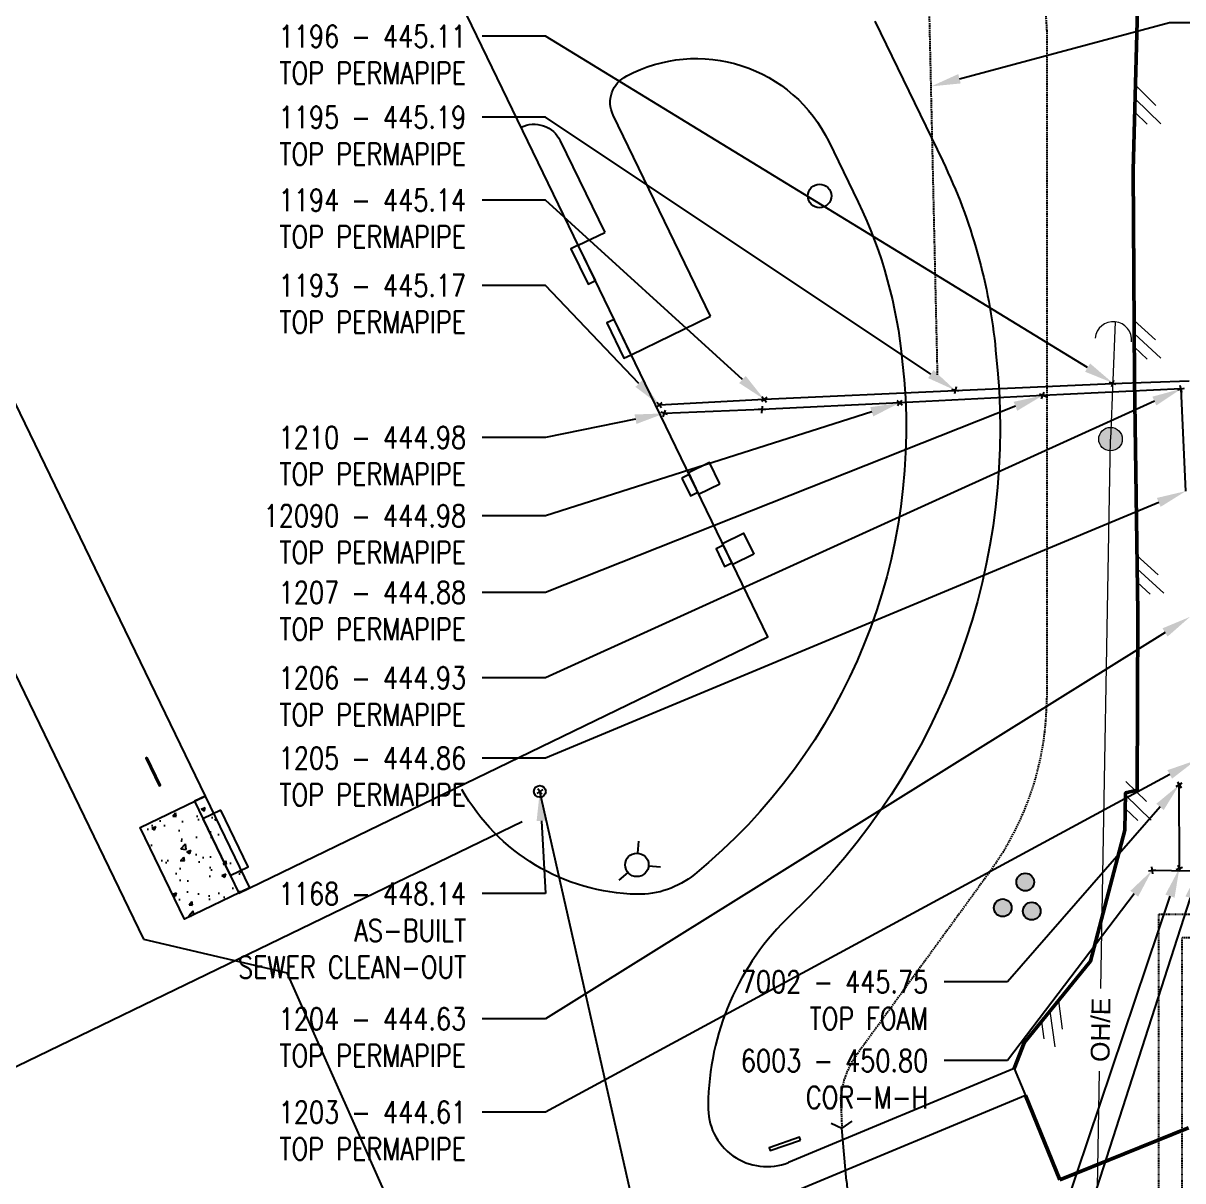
# Model space of a CAD drawing. Header units: feet. Extents: x 1391198 to 1391869, y 3961136 to 3961903.
# Drawn here: x 1391451.6 to 1391649, y 3961449.7 to 3961646.6 of the extents above; entities that cross this region are included whole.
import ezdxf
from ezdxf import colors
from ezdxf.entities.mleader import LeaderData, LeaderLine
from ezdxf.enums import TextEntityAlignment as Align
from ezdxf.math import Vec2, Vec3

# ---------------------------------------------------------------- set-up
doc = ezdxf.new("R2010")
doc.units = ezdxf.units.FT
doc.header["$MEASUREMENT"] = 0
doc.linetypes.add('HIDDEN', pattern=[0.375, 0.25, -0.125])
doc.linetypes.add('HIDDEN2', pattern=[0.1875, 0.125, -0.0625])
for name, color, linetype in [('BUILDING_ARCH', 7, 'Continuous'), ('C-FORCE PROTECTION', 31, 'Continuous'), ('C-UTIL_NIC', 5, 'Continuous'), ('FH-BLDG', 154, 'Continuous'), ('MU-NOTES', 11, 'Continuous'), ('P-SAN', 200, 'Continuous'), ('SHOTS100819', 3, 'Continuous'), ('SHOTS100916', 3, 'Continuous'), ('SHOTS100930', 3, 'Continuous'), ('SHOTS101004', 3, 'Continuous'), ('Utilidor-Below-E', 8, 'HIDDEN2'), ('V-SITE-OTLN', 8, 'Continuous')]:
    doc.layers.add(name, color=color, linetype=linetype)
for name, color, linetype, lineweight in [('V-POWR-POLE', 8, 'Continuous', 18), ('V-POWR-POLE-GUYS', 8, 'Continuous', 18), ('V-PVMT-ASPH', 8, 'Continuous', 18), ('V-ROAD-ASPH', 8, 'Continuous', 50), ('V-SECD-OVHD', 8, 'Continuous', 18)]:
    doc.layers.add(name, color=color, linetype=linetype, lineweight=lineweight)
doc.styles.add('AR80', font='arial.ttf', dxfattribs={"height": 3.2})
doc.styles.add('RomanS', font='romans.shx', dxfattribs={"width": 0.8})

# ---------------------------------------------------------------- blocks, each defined once
blk = doc.blocks.new('A$C459D505B')
for points in [[(1010.969769341512, 1015.629185604507), (1010.969769341512, -160.3708143954927), (3218.96976934151, -160.3708143954927), (3218.96976934151, -184.3708143954927), (3426.969769341511, -184.3708143954927), (3426.969769341511, 1015.629185604507), (1010.969769341512, 1015.629185604507)], [(2538.969769341506, 1015.629185604509), (2538.969769341511, 999.0041856045077), (2618.969769341511, 999.0041856045063), (2618.969769341511, 1015.629185604507), (2538.969769341506, 1015.629185604507)]]:
    blk.add_lwpolyline(points)
for points in [[(2706.969769341512, 1015.629185604505), (2706.96976934151, 999.0041856045073), (2786.96976934151, 999.0041856045075), (2786.969769341511, 1015.629185604507)], [(3058.969769341511, 999.0041856045073), (3098.969769341511, 999.0041856045073), (3098.96976934151, 1015.629185604507), (3058.96976934151, 1015.629185604507)], [(3218.969769341506, 1015.629185604509), (3218.969769341511, 999.0041856045073), (3258.969769341511, 999.0041856045073), (3258.969769341511, 1015.629185604507)], [(3258.969769341511, -143.7458143954927), (3258.969769341511, -184.3708143954927), (3386.969769341512, -184.3708143954927), (3386.969769341511, -143.7458143954927)]]:
    blk.add_lwpolyline(points, close=True)
blk = doc.blocks.new('COE-FH')
for points in [[(0, 0.05000000000291038), (0, 0.1009187257295707)], [(-0.03535533905960619, -0.03535533905960619), (-0.07136031529807951, -0.07136031531263143)], [(0.03535533905960619, -0.03535533905960619), (0.07136031531263143, -0.07136031531263143)]]:
    blk.add_lwpolyline(points)
blk.add_circle((0, 0), 0.05)
blk = doc.blocks.new('p2')
at = {"color": 0}
for p, q in [((0, 0), (-1.270308549632318, -1.362247183918953)), ((0.6962935054907575, 0.001923611620441079), (-0.3189808920724317, -1.086831312859431)), ((-0.6962935054907575, -0.001923611620441079), (-1.311787008948158, -0.6619634833186865))]:
    blk.add_line(p, q, dxfattribs=at)
blk = doc.blocks.new('coe-gp')
blk.add_hatch(color=256).paths.add_polyline_path([(-0.0375, 0, 1), (0.0375, 0, 1)])
blk.add_circle((0, 0), 0.0375)
blk = doc.blocks.new('coe-pp')
blk.add_hatch(color=256).paths.add_polyline_path([(-0.05, 0, 1), (0.05, 0, 1)])
blk.add_circle((0, 0), 0.05)
blk = doc.blocks.new('coe-anchor')
blk.add_arc((-0.07763266942490255, 0), 0.07763266942490255, 270, 90)

msp = doc.modelspace()

# ---------------------------------------------------------------- hatches: boundary and pattern name
at = {"layer": 'FH-BLDG'}
h = msp.add_hatch(dxfattribs=at)
h.set_pattern_fill('AR-CONC', color=256, style=0)
h.set_pattern_definition([(49.99999999999999, (1391478.458567213, 3961504.208338455), (7.172601826007535, -0.6275213498259511), [0.75, -8.25]), (355, (1391478.458567213, 3961504.208338455), (-1.38751333613, 7.521921337000118), [0.6, -6.6]), (100.4514, (1391479.056284013, 3961504.156045055), (5.785093817140216, 6.894395420609536), [0.6374019, -7.011421119999999]), (46.18420000000001, (1391478.458567213, 3961506.208338455), (10.67241048625644, -1.655190143290181), [1.125, -12.375]), (96.6356, (1391479.347934663, 3961506.070405385), (9.346627055487033, 9.741178709004418), [0.95610288, -10.51713]), (351.1842, (1391478.458567213, 3961506.208338455), (9.346619451336272, 9.741186009253246), [0.9, -9.9]), (21, (1391479.458567213, 3961505.708338455), (5.969070521184617, -4.026188906653388), [0.75, -8.25]), (326.0000000000001, (1391479.458567213, 3961505.708338455), (2.433153319215817, 7.25150045046853), [0.6, -6.6]), (71.4514, (1391479.955989543, 3961505.372822395), (8.4022262858149, 3.225304967099524), [0.6374019000000001, -7.01142112]), (37.50000000000001, (1391478.458567213, 3961504.208338455), (0.1215985531729067, 3.328938538313115), [0, -6.52, 0, -6.7, 0, -6.625]), (7.499999999999999, (1391478.458567213, 3961504.208338455), (2.630695374421486, 3.944117118823602), [0, -3.82, 0, -6.37, 0, -2.525]), (327.5, (1391476.228567213, 3961504.208338455), (5.338224361724091, -0.225548717343798), [0, -2.5, 0, -7.8, 0, -10.35]), (317.5, (1391475.228567213, 3961504.208338455), (5.831861693423862, 1.001049823323176), [0, -3.25, 0, -5.18, 0, -7.35])])
h.paths.add_polyline_path([(1391490.117049317, 3961499.552944735), (1391479.091083603, 3961494.215286681), (1391471.538479348, 3961509.816652436), (1391482.564445062, 3961515.15431049)])

# ---------------------------------------------------------------- linework, layer by layer
at = {"layer": 'C-FORCE PROTECTION'}
msp.add_line((1391536.519341468, 3961510.79281407), (1391399.501034903, 3961444.462400609), dxfattribs=at)
at = {"layer": 'C-UTIL_NIC'}
msp.add_circle((1391587.148799822, 3961617.260462984), 1.999999999995302, dxfattribs=at)
at = {"layer": 'FH-BLDG'}
msp.add_line((1391526.048847524, 3961516.880609648, 455.793806), (1391526.022638544, 3961516.93480157, 455.793806), dxfattribs=at)
at = {"layer": 'FH-BLDG', "linetype": 'HIDDEN'}
msp.add_lwpolyline([(1391515.834112265, 3961886.273737026), (1391623.463637451, 3961656.023686475, -0.1097543291902846), (1391625.815829614, 3961645.437053384), (1391625.815829614, 3961531.905284901, -0.1586365148409917), (1391616.237752935, 3961502.476249663), (1391593.543103916, 3961471.304267469, 0.1363838038628359), (1391590.726558767, 3961463.78051464), (1391590.942419644, 3961458.698831462)], format="xyb", dxfattribs=at)
at = {"layer": 'FH-BLDG', "flags": 128}
for points, elevation in [([(1391385.260524714, 3961670.254107128), (1391472.115473446, 3961490.838401364)], 455.793806), ([(1391546.080960333, 3961608.860037711), (1391550.5813543, 3961611.038673555)], 455.793806), ([(1391570.160452398, 3961568.299243154), (1391568.417543724, 3961571.899558328), (1391564.81722855, 3961570.156649653), (1391566.560137224, 3961566.556334479), (1391570.160452398, 3961568.299243154)], 455.793806), ([(1391575.97014797, 3961556.298192592), (1391572.369832796, 3961554.555283917), (1391570.626924122, 3961558.155599092), (1391574.227239296, 3961559.898507766), (1391575.97014797, 3961556.298192592)], 455.793806), ([(1391490.117049317, 3961499.552944735), (1391479.091083603, 3961494.215286681), (1391471.538479348, 3961509.816652436), (1391482.564445062, 3961515.15431049), (1391490.117049317, 3961499.552944735)], 455.793806), ([(1391472.115473446, 3961490.838401364), (1391496.540659708, 3961485.113224436)], 454)]:
    msp.add_lwpolyline(points, dxfattribs=dict(at, elevation=elevation))
at = {"layer": 'FH-BLDG'}
for points in [[(1391596.562711892, 3961647.00079329), (1391608.103082117, 3961623.161932921, -0.08892268944678922), (1391617.110493609, 3961590.969887274), (1391617.110493609, 3961590.969887274, -0.2364257084612186), (1391582.273469889, 3961494.993966934, 0.2037831591503515), (1391568.189934397, 3961462.562764725, 0.543586643062742), (1391581.883599862, 3961452.857779663)], [(1391568.587170372, 3961596.794316869), (1391552.029538184, 3961630.997310649, -0.4142135623442686), (1391554.351296321, 3961637.676340455), (1391554.351296321, 3961637.676340455, -0.4260386732231245), (1391588.697394644, 3961626.527906884), (1391593.70182231, 3961616.190296387, -0.08979017992558808), (1391601.218274776, 3961589.115869861), (1391601.218274776, 3961589.115869861, -0.2559436565463963), (1391565.855646777, 3961501.846739335, -0.17819506311774), (1391556.058825426, 3961498.469332283, -0.2654210718885593), (1391526.277320019, 3961516.304276045, 0.2654210718885593)], [(1391536.349720434, 3961628.961797115), (1391536.349720398, 3961628.961797098, -0.4142135623680401), (1391543.028750241, 3961626.640038979), (1391550.5813543, 3961611.038673555)]]:
    msp.add_lwpolyline(points, format="xyb", dxfattribs=at)
at = {"layer": 'FH-BLDG', "flags": 128}
for points in [[(1391555.085988469, 3961590.258409341), (1391568.587170372, 3961596.794316869)], [(1391472.720281151, 3961521.719250923), (1391472.495261449, 3961521.610319129), (1391474.760316513, 3961516.931409535), (1391474.985336212, 3961517.040341327), (1391472.720281147, 3961521.719250921)], [(1391522.388400015, 3961427.009740933), (1391496.540659708, 3961485.113224436)], [(1391620.275068091, 3961468.832402626), (1391581.883599862, 3961452.857779663)], [(1391620.275068091, 3961468.832402626), (1391622.195908985, 3961464.216086967)]]:
    msp.add_lwpolyline(points, dxfattribs=at)
msp.add_lwpolyline([(1391622.195908985, 3961464.216086967), (1391583.809687186, 3961448.243647035, 0.4323930024931864), (1391570.968076504, 3961414.153645498), (1391639.766744931, 3961273.875409459)], format="xyb", dxfattribs=at)
at = {"layer": 'FH-BLDG'}
for points in [[(1391589.096678561, 3961459.559861638), (1391590.942419644, 3961458.698831462)], [(1391592.610964192, 3961459.86677504), (1391590.942419644, 3961458.698831461)], [(1391591.725640778, 3961449.730624911), (1391590.942419644, 3961458.698831461)]]:
    msp.add_lwpolyline(points, dxfattribs=at)
at = {"layer": 'FH-BLDG', "elevation": 453.5}
msp.add_lwpolyline([(1391583.909824034, 3961456.663586621), (1391583.746114932, 3961457.136026384), (1391578.549277535, 3961455.335226264), (1391578.712986636, 3961454.862786501)], close=True, dxfattribs=at)
at = {"layer": 'FH-BLDG', "ltscale": 0.025}
msp.add_lwpolyline([(1391591.725640778, 3961449.730624911), (1391594.153098471, 3961421.935228396)], dxfattribs=at)
at = {"layer": 'P-SAN', "linetype": 'HIDDEN'}
msp.add_line((1391607.228672583, 3961586.806168162), (1391605.77943, 3961651.407374), dxfattribs=at)
at = {"layer": 'P-SAN'}
for p, q in [((1391610.238601, 3961584.188174), (1391637.002689, 3961585.355099)), ((1391637.002689, 3961585.355099), (1391650.050406, 3961585.783774)), ((1391577.722599, 3961582.662228), (1391610.238601, 3961584.188174)), ((1391625.123123, 3961583.318176), (1391600.791027, 3961582.06045)), ((1391648.670958, 3961584.435934), (1391625.123123, 3961583.318176)), ((1391649.476261, 3961567.053752), (1391648.670958, 3961584.435934)), ((1391559.850923, 3961581.725885), (1391577.722599, 3961582.662228)), ((1391577.371097, 3961580.923378), (1391560.716825, 3961580.266173)), ((1391600.791027, 3961582.06045), (1391577.371097, 3961580.923378)), ((1391584.25376964, 3961318.934903524), (1391539.534901, 3961515.962189)), ((1391648.371918, 3961502.886186), (1391648.363147, 3961517.095612)), ((1391654.982033, 3961502.339844), (1391643.725585, 3961502.541678))]:
    msp.add_line(p, q, dxfattribs=at)
msp.add_circle((1391539.534901, 3961515.962189), 1, dxfattribs=at)
at = {"layer": 'SHOTS100819', "linetype": 'Continuous'}
msp.add_lwpolyline([(1391540.02565078, 3961516.307233829), (1391539.04415122, 3961515.617144172)], dxfattribs=at)
at = {"layer": 'SHOTS100819', "linetype": 'Continuous', "extrusion": (0.8180398328675949, 0.5751615702061095, 0), "elevation": 3416846.509768256}
msp.add_lwpolyline([(2440318.391623253, 0), (2440317.191804467, 0)], dxfattribs=at)
at = {"layer": 'SHOTS100916', "linetype": 'Continuous'}
for points in [[(1391643.131121081, 3961502.461031059), (1391644.320048918, 3961502.622324941)], [(1391643.644938059, 3961503.136141919), (1391643.806231941, 3961501.947214081)]]:
    msp.add_lwpolyline(points, dxfattribs=at)
at = {"layer": 'SHOTS100930', "linetype": 'Continuous'}
for points in [[(1391610.393868976, 3961584.767641976), (1391610.083333024, 3961583.608706024)], [(1391637.157956976, 3961585.934566977), (1391636.847421024, 3961584.775631024)], [(1391578.183942254, 3961583.04570379), (1391577.261255745, 3961582.27875221)], [(1391577.967978048, 3961580.863175884), (1391576.774215952, 3961580.983580116)], [(1391577.310894885, 3961580.326496952), (1391577.431299116, 3961581.520259048)], [(1391561.285988914, 3961580.076584713), (1391560.147661086, 3961580.455761288)]]:
    msp.add_lwpolyline(points, dxfattribs=at)
at = {"layer": 'SHOTS100930', "linetype": 'Continuous', "extrusion": (-0.2588190450295724, -0.9659258263086148, 0)}
for points, elevation in [([(318884.9832435467, 0), (318883.7834247604, 0)], -4186779.767679892), ([(318859.4331421439, 0), (318858.2333233578, 0)], -4186771.7134612)]:
    msp.add_lwpolyline(points, dxfattribs=dict(at, elevation=elevation))
at = {"layer": 'SHOTS100930', "linetype": 'Continuous', "extrusion": (0.9743279655743692, 0.2251333282739602, 0), "elevation": 2247806.907668924}
msp.add_lwpolyline([(3546575.406924458, 0), (3546576.606743244, 0)], dxfattribs=at)
at = {"layer": 'SHOTS100930', "linetype": 'Continuous', "extrusion": (0.7690215553168985, 0.6392228464768592, 0), "elevation": 3602487.410480186}
msp.add_lwpolyline([(2157014.787398911, 0), (2157013.587580125, 0)], dxfattribs=at)
at = {"layer": 'SHOTS100930', "linetype": 'Continuous', "extrusion": (-0.3560321107163979, -0.9344737214811483, 0), "elevation": -4197458.736205011}
msp.add_lwpolyline([(-110013.1629282684, 0), (-110014.3627470547, 0)], dxfattribs=at)
at = {"layer": 'SHOTS100930', "linetype": 'Continuous', "extrusion": (0.9344737214811483, -0.3560321107163979, 0), "elevation": -110013.7628376617}
msp.add_lwpolyline([(4197458.136295618, 0), (4197459.336114404, 0)], dxfattribs=at)
at = {"layer": 'SHOTS100930', "linetype": 'Continuous', "extrusion": (0.2251333283590935, -0.9743279655546979, 0), "elevation": -3546576.006637447}
msp.add_lwpolyline([(2247806.308069418, 0), (2247807.507888204, 0)], dxfattribs=at)
at = {"layer": 'SHOTS100930', "linetype": 'Continuous', "extrusion": (0.6805718397385833, -0.7326813570405899, 0), "elevation": -1955520.627099609}
msp.add_lwpolyline([(3715711.523347164, 0), (3715710.323528377, 0)], dxfattribs=at)
at = {"layer": 'SHOTS100930', "linetype": 'Continuous', "extrusion": (0.7326813568608261, 0.680571839932111, 0), "elevation": 3715710.923954295}
msp.add_lwpolyline([(1955521.226027548, 0), (1955520.026208761, 0)], dxfattribs=at)
at = {"layer": 'SHOTS100930', "linetype": 'Continuous', "extrusion": (0.948749795917808, -0.316028202453385, 0), "elevation": 68271.85570150125}
msp.add_lwpolyline([(4198320.301077205, 0), (4198321.500895991, 0)], dxfattribs=at)
at = {"layer": 'SHOTS100930', "linetype": 'Continuous', "extrusion": (0.6248088081780111, 0.7807777873525691, 0), "elevation": 3962599.70727494}
msp.add_lwpolyline([(1388699.779283615, 0), (1388700.979102401, 0)], dxfattribs=at)
at = {"layer": 'SHOTS100930', "linetype": 'Continuous', "extrusion": (0.7807777872010563, -0.6248088083673453, 0), "elevation": -1388700.380153916}
msp.add_lwpolyline([(3962599.107028794, 0), (3962600.30684758, 0)], dxfattribs=at)
at = {"layer": 'SHOTS101004', "linetype": 'Continuous', "extrusion": (-0.5164623885426994, 0.8563098745318601, 0), "elevation": 2673552.169456894}
msp.add_lwpolyline([(-3237656.216781993, 0), (-3237657.41660078, 0)], dxfattribs=at)
at = {"layer": 'SHOTS101004', "linetype": 'Continuous', "extrusion": (0.8563098747035024, 0.5164623882581114, 0), "elevation": 3237656.815802853}
msp.add_lwpolyline([(2673552.770442296, 0), (2673551.570623511, 0)], dxfattribs=at)
at = {"layer": 'SHOTS101004', "linetype": 'Continuous'}
for points in [[(1391647.811471214, 3961502.672198428), (1391648.932364785, 3961503.100173572)], [(1391648.585905571, 3961502.325739215), (1391648.157930428, 3961503.446632785)]]:
    msp.add_lwpolyline(points, dxfattribs=at)
at = {"layer": 'Utilidor-Below-E', "ltscale": 0.04}
for p, q in [((1391772.963130087, 3961495.048299056), (1391644.797955235, 3961495.050158118)), ((1391644.797955235, 3961495.050158118), (1391644.797955235, 3961341.231377941)), ((1391648.800598318, 3961491.050188607), (1391648.800598318, 3961342.445943582)), ((1391772.963130087, 3961491.050188607), (1391648.800598318, 3961491.050188607))]:
    msp.add_line(p, q, dxfattribs=at)
at = {"layer": 'V-POWR-POLE-GUYS'}
msp.add_line((1391637.435675113, 3961595.866535122), (1391636.65430238, 3961575.895300983), dxfattribs=at)
at = {"layer": 'V-ROAD-ASPH'}
for points in [[(1391620.275068091, 3961468.832402626), (1391621.982280754, 3961473.198540978), (1391633.26977407, 3961487.068544303), (1391639.097002262, 3961509.384024355), (1391639.214121931, 3961515.718570183), (1391641.162588798, 3961516.178499717), (1391641.286153334, 3961546.341305261), (1391640.764269379, 3961586.145611527), (1391640.532938833, 3961621.660127254), (1391641.504220231, 3961659.61532015), (1391641.064611525, 3961680.06992927), (1391660.080115251, 3961681.646612115)], [(1391622.195908985, 3961464.216086967), (1391628.024104717, 3961449.869093462)], [(1391649.915136981, 3961458.761912768), (1391628.024104717, 3961449.869093462)]]:
    msp.add_lwpolyline(points, dxfattribs=at)
at = {"layer": 'V-SECD-OVHD'}
for p, q in [((1391635.02159713, 3961482.446399636), (1391636.65430238, 3961575.895300983)), ((1391634.301063925, 3961441.206233108), (1391634.775634024, 3961468.368548161))]:
    msp.add_line(p, q, dxfattribs=at)

# ---------------------------------------------------------------- block references
at = {"layer": 'BUILDING_ARCH', "xscale": 0.08333333320238219, "yscale": 0.08333333320238219, "zscale": 0.08333333320238219, "rotation": 295.8315737708084}
msp.add_blockref('A$C459D505B', (1391377.710594035, 3961762.421339006, 455.793806), dxfattribs=at)
at = {"layer": 'C-UTIL_NIC', "xscale": 39.99999999990603, "yscale": 39.99999999990603, "zscale": 39.99999999990603, "rotation": 130.3106793318803}
msp.add_blockref('COE-FH', (1391556.058825426, 3961503.470582626), dxfattribs=at)
at = {"layer": 'V-POWR-POLE', "xscale": 40, "yscale": 40}
msp.add_blockref('coe-pp', (1391636.65430238, 3961575.895300983), dxfattribs=at)
at = {"layer": 'V-POWR-POLE-GUYS', "xscale": 40.00000000001098, "yscale": 40.00000000001098, "rotation": 84.16447801039429}
msp.add_blockref('coe-anchor', (1391637.435675113, 3961595.866535122), dxfattribs=at)
at = {"layer": 'V-PVMT-ASPH'}
for p, xscale, yscale, zscale, rotation in [((1391640.843656254, 3961633.802169387), 3.280839895013123, 3.280839895013123, 3.280839895013123, 88.53410883520189), ((1391640.714367194, 3961593.806735276), 3.280839895013123, 3.280839895013123, 3.280839895013123, 90.37320166900228), ((1391641.188233692, 3961553.809677028), 3.280839895013124, 3.280839895013124, 3.280839895013124, 90.7511758787148), ((1391639.207357686, 3961515.352718576), 3.280839895013123, 3.280839895013123, 3.280839895013123, 88.94077674415054), ((1391626.34767708, 3961478.562713506), 3.280839895013123, 3.280839895013123, 3.280839895013123, 50.86109342026989)]:
    msp.add_blockref('p2', p, dxfattribs=dict(at, xscale=xscale, yscale=yscale, zscale=zscale, rotation=rotation))
at = {"layer": 'V-SITE-OTLN', "xscale": 40, "yscale": 40}
for p in [(1391622.148041334, 3961500.545503034), (1391618.308531492, 3961496.167862099), (1391623.250876653, 3961495.605661711)]:
    msp.add_blockref('coe-gp', p, dxfattribs=at)

# ---------------------------------------------------------------- texts
at = {"layer": 'V-SECD-OVHD', "style": 'AR80'}
msp.add_text('OH/E', height=3.2, rotation=88.99905079959382, dxfattribs=at).set_placement((1391634.898615577, 3961475.407473898), align=Align.MIDDLE)

# ---------------------------------------------------------------- leaders
at = {"layer": 'MU-NOTES'}
ml = msp.add_multileader_mtext('Standard', dxfattribs=at)
ml.set_content('7003 - 449.93\\PTOP VALVE STEM', color=256, style='RomanS')
ml.set_leader_properties()
ml.build(insert=Vec2(0, 0))
ml.multileader.update_dxf_attribs({"dogleg_length": 0.36, "arrow_head_size": 5, "scale": 40})
ctx = ml.context
ctx.base_point, ctx.scale, ctx.char_height, ctx.arrow_head_size, ctx.landing_gap_size, ctx.plane_origin = Vec3(1391526.884279974, 3961671.938481039), 40, 3.75, 5, 2.7, Vec3(1391605.77943, 3961651.407374)
ctx.text_align_type = 2
notes = []
notes.append((ctx, [(0, (1, 1, 0), (1391580.941422831, 3961671.938481039), (-1, 0), 10.8, [(0, [(1391605.77943, 3961651.407374)], 0, [])])]))
ctx.mtext.insert, ctx.mtext.alignment, ctx.mtext.flow_direction = Vec3(1391567.441422831, 3961673.813481039), 3, 5
ml = msp.add_multileader_mtext('Standard', dxfattribs=at)
ml.set_content('ASBUILT WATERLINE,\\PDASHED PORTION,\\PAPPROX. LOCATION', color=256, style='RomanS')
ml.set_leader_properties()
ml.build(insert=Vec2(0, 0))
ml.multileader.update_dxf_attribs({"dogleg_length": 0.36, "arrow_head_size": 5, "scale": 40})
ctx = ml.context
ctx.base_point, ctx.scale, ctx.char_height, ctx.arrow_head_size, ctx.landing_gap_size, ctx.plane_origin = Vec3(1391657.479063276, 3961646.790345656), 40, 3.75, 5, 2.7, Vec3(1391613.651569067, 3961626.259238617)
notes.append((ctx, [(0, (1, 1, 0), (1391646.679063275, 3961646.790345656), (1, 0), 10.8, [(0, [(1391606.127486331, 3961635.892470627)], 0, [])])]))
ctx.mtext.insert, ctx.mtext.flow_direction = Vec3(1391660.179063275, 3961648.665345656), 5
ml = msp.add_multileader_mtext('Standard', dxfattribs=at)
ml.set_content('1196 - 445.11\\PTOP PERMAPIPE', color=256, style='RomanS')
ml.set_leader_properties()
ml.build(insert=Vec2(0, 0))
ml.multileader.update_dxf_attribs({"dogleg_length": 0.36, "arrow_head_size": 5, "scale": 40})
ctx = ml.context
ctx.base_point, ctx.scale, ctx.char_height, ctx.arrow_head_size, ctx.landing_gap_size, ctx.plane_origin = Vec3(1391488.729358782, 3961644.409984632), 40, 3.75, 5, 2.7, Vec3(1391573.528281562, 3961623.878877594)
ctx.text_align_type = 2
notes.append((ctx, [(0, (1, 1, 0), (1391540.500787354, 3961644.409984632), (-1, 0), 10.8, [(0, [(1391637.028131078, 3961585.450050128)], 0, [])])]))
ctx.mtext.insert, ctx.mtext.alignment, ctx.mtext.flow_direction = Vec3(1391527.000787354, 3961646.284984632), 3, 5
ml = msp.add_multileader_mtext('Standard', dxfattribs=at)
ml.set_content('1195 - 445.19\\PTOP PERMAPIPE', color=256, style='RomanS')
ml.set_leader_properties()
ml.build(insert=Vec2(0, 0))
ml.multileader.update_dxf_attribs({"dogleg_length": 0.36, "arrow_head_size": 5, "scale": 40})
ctx = ml.context
ctx.base_point, ctx.scale, ctx.char_height, ctx.arrow_head_size, ctx.landing_gap_size, ctx.plane_origin = Vec3(1391488.729358782, 3961630.635189296), 40, 3.75, 5, 2.7, Vec3(1391573.528281562, 3961610.104082257)
ctx.text_align_type = 2
notes.append((ctx, [(0, (1, 1, 0), (1391540.500787354, 3961630.635189296), (-1, 0), 10.8, [(0, [(1391610.238601, 3961584.188174)], 0, [])])]))
ctx.mtext.insert, ctx.mtext.alignment, ctx.mtext.flow_direction = Vec3(1391527.000787354, 3961632.510189296), 3, 5
ml = msp.add_multileader_mtext('Standard', dxfattribs=at)
ml.set_content('1194 - 445.14\\PTOP PERMAPIPE', color=256, style='RomanS')
ml.set_leader_properties()
ml.build(insert=Vec2(0, 0))
ml.multileader.update_dxf_attribs({"dogleg_length": 0.36, "arrow_head_size": 5, "scale": 40})
ctx = ml.context
ctx.base_point, ctx.scale, ctx.char_height, ctx.arrow_head_size, ctx.landing_gap_size, ctx.plane_origin = Vec3(1391488.586501639, 3961616.559935845), 40, 3.75, 5, 2.7, Vec3(1391573.528281562, 3961596.028828805)
ctx.text_align_type = 2
notes.append((ctx, [(0, (1, 1, 0), (1391540.500787354, 3961616.559935845), (-1, 0), 10.8, [(0, [(1391577.722599, 3961582.662228)], 0, [])])]))
ctx.mtext.insert, ctx.mtext.alignment, ctx.mtext.flow_direction = Vec3(1391527.000787354, 3961618.434935845), 3, 5
ml = msp.add_multileader_mtext('Standard', dxfattribs=at)
ml.set_content('1193 - 445.17\\PTOP PERMAPIPE', color=256, style='RomanS')
ml.set_leader_properties()
ml.build(insert=Vec2(0, 0))
ml.multileader.update_dxf_attribs({"dogleg_length": 0.36, "arrow_head_size": 5, "scale": 40})
ctx = ml.context
ctx.base_point, ctx.scale, ctx.char_height, ctx.arrow_head_size, ctx.landing_gap_size, ctx.plane_origin = Vec3(1391488.729358782, 3961602.037184411), 40, 3.75, 5, 2.7, Vec3(1391573.528281562, 3961581.506077372)
ctx.text_align_type = 2
notes.append((ctx, [(0, (1, 1, 0), (1391540.500787354, 3961602.037184411), (-1, 0), 10.8, [(0, [(1391559.850922999, 3961581.725885)], 0, [])])]))
ctx.mtext.insert, ctx.mtext.alignment, ctx.mtext.flow_direction = Vec3(1391527.000787354, 3961603.912184411), 3, 5
ml = msp.add_multileader_mtext('Standard', dxfattribs=at)
ml.set_content('1206 - 444.93\\PTOP PERMAPIPE', color=256, style='RomanS')
ml.set_leader_properties()
ml.build(insert=Vec2(0, 0))
ml.multileader.update_dxf_attribs({"dogleg_length": 0.36, "arrow_head_size": 5, "scale": 40})
ctx = ml.context
ctx.base_point, ctx.scale, ctx.char_height, ctx.arrow_head_size, ctx.landing_gap_size, ctx.plane_origin = Vec3(1391488.729358782, 3961535.265030362), 40, 3.75, 5, 2.7, Vec3(1391573.528281562, 3961509.785063278)
ctx.text_align_type = 2
notes.append((ctx, [(0, (1, 1, 0), (1391540.500787354, 3961535.265030362), (-1, 0), 10.8, [(0, [(1391648.670957997, 3961584.435934)], 0, [])])]))
ctx.mtext.insert, ctx.mtext.alignment, ctx.mtext.flow_direction = Vec3(1391527.000787354, 3961537.140030362), 3, 5
ml = msp.add_multileader_mtext('Standard', dxfattribs=at)
ml.set_content('1207 - 444.88\\PTOP PERMAPIPE', color=256, style='RomanS')
ml.set_leader_properties()
ml.build(insert=Vec2(0, 0))
ml.multileader.update_dxf_attribs({"dogleg_length": 0.36, "arrow_head_size": 5, "scale": 40})
ctx = ml.context
ctx.base_point, ctx.scale, ctx.char_height, ctx.arrow_head_size, ctx.landing_gap_size, ctx.plane_origin = Vec3(1391488.729358782, 3961549.796160746), 40, 3.75, 5, 2.7, Vec3(1391573.528281562, 3961524.307814712)
ctx.text_align_type = 2
notes.append((ctx, [(0, (1, 1, 0), (1391540.500787354, 3961549.796160746), (-1, 0), 10.8, [(0, [(1391625.123123, 3961583.318175999)], 0, [])])]))
ctx.mtext.insert, ctx.mtext.alignment, ctx.mtext.flow_direction = Vec3(1391527.000787353, 3961551.671160746), 3, 5
ml = msp.add_multileader_mtext('Standard', dxfattribs=at)
ml.set_content('12090 - 444.98\\PTOP PERMAPIPE', color=256, style='RomanS')
ml.set_leader_properties()
ml.build(insert=Vec2(0, 0))
ml.multileader.update_dxf_attribs({"dogleg_length": 0.36, "arrow_head_size": 5, "scale": 40})
ctx = ml.context
ctx.base_point, ctx.scale, ctx.char_height, ctx.arrow_head_size, ctx.landing_gap_size, ctx.plane_origin = Vec3(1391485.872215925, 3961562.844523202), 40, 3.75, 5, 2.7, Vec3(1391573.528281562, 3961538.383068164)
ctx.text_align_type = 2
notes.append((ctx, [(0, (1, 1, 0), (1391540.500787354, 3961562.844523202), (-1, 0), 10.8, [(0, [(1391600.791027001, 3961582.06045)], 0, [])])]))
ctx.mtext.insert, ctx.mtext.alignment, ctx.mtext.flow_direction = Vec3(1391527.000787354, 3961564.719523202), 3, 5
ml = msp.add_multileader_mtext('Standard', dxfattribs=at)
ml.set_content('1210 - 444.98\\PTOP PERMAPIPE', color=256, style='RomanS')
ml.set_leader_properties()
ml.build(insert=Vec2(0, 0))
ml.multileader.update_dxf_attribs({"dogleg_length": 0.36, "arrow_head_size": 5, "scale": 40})
ctx = ml.context
ctx.base_point, ctx.scale, ctx.char_height, ctx.arrow_head_size, ctx.landing_gap_size, ctx.plane_origin = Vec3(1391488.729358782, 3961576.189439964), 40, 3.75, 5, 2.7, Vec3(1391573.528281562, 3961552.1578635)
ctx.text_align_type = 2
notes.append((ctx, [(0, (1, 1, 0), (1391540.500787354, 3961576.189439964), (-1, 0), 10.8, [(0, [(1391560.716825, 3961580.266173)], 0, [])])]))
ctx.mtext.insert, ctx.mtext.alignment, ctx.mtext.flow_direction = Vec3(1391527.000787354, 3961578.064439964), 3, 5
ml = msp.add_multileader_mtext('Standard', dxfattribs=at)
ml.set_content('1205 - 444.86\\PTOP PERMAPIPE', color=256, style='RomanS')
ml.set_leader_properties()
ml.build(insert=Vec2(0, 0))
ml.multileader.update_dxf_attribs({"dogleg_length": 0.36, "arrow_head_size": 5, "scale": 40})
ctx = ml.context
ctx.base_point, ctx.scale, ctx.char_height, ctx.arrow_head_size, ctx.landing_gap_size, ctx.plane_origin = Vec3(1391488.729358782, 3961521.623559293), 40, 3.75, 5, 2.7, Vec3(1391573.528281562, 3961494.187722648)
ctx.text_align_type = 2
notes.append((ctx, [(0, (1, 1, 0), (1391540.500787354, 3961521.623559293), (-1, 0), 10.8, [(0, [(1391649.476261, 3961567.053752)], 0, [])])]))
ctx.mtext.insert, ctx.mtext.alignment, ctx.mtext.flow_direction = Vec3(1391527.000787354, 3961523.498559293), 3, 5
ml = msp.add_multileader_mtext('Standard', dxfattribs=at)
ml.set_content('1204 - 444.63\\PTOP PERMAPIPE', color=256, style='RomanS')
ml.set_leader_properties()
ml.build(insert=Vec2(0, 0))
ml.multileader.update_dxf_attribs({"dogleg_length": 0.36, "arrow_head_size": 5, "scale": 40})
ctx = ml.context
ctx.base_point, ctx.scale, ctx.char_height, ctx.arrow_head_size, ctx.landing_gap_size, ctx.plane_origin = Vec3(1391488.729358782, 3961477.264421417), 40, 3.75, 5, 2.7, Vec3(1391573.528281562, 3961449.828584772)
ctx.text_align_type = 2
notes.append((ctx, [(0, (1, 1, 0), (1391540.500787354, 3961477.264421417), (-1, 0), 10.8, [(0, [(1391650.177477996, 3961545.656209119)], 0, [])])]))
ctx.mtext.insert, ctx.mtext.alignment, ctx.mtext.flow_direction = Vec3(1391527.000787354, 3961479.139421417), 3, 5
ml = msp.add_multileader_mtext('Standard', dxfattribs=at)
ml.set_content('1203 - 444.61\\PTOP PERMAPIPE', color=256, style='RomanS')
ml.set_leader_properties()
ml.build(insert=Vec2(0, 0))
ml.multileader.update_dxf_attribs({"dogleg_length": 0.36, "arrow_head_size": 5, "scale": 40})
ctx = ml.context
ctx.base_point, ctx.scale, ctx.char_height, ctx.arrow_head_size, ctx.landing_gap_size, ctx.plane_origin = Vec3(1391488.729358782, 3961461.391404469), 40, 3.75, 5, 2.7, Vec3(1391573.528281562, 3961433.955567823)
ctx.text_align_type = 2
notes.append((ctx, [(0, (1, 1, 0), (1391540.500787354, 3961461.391404469), (-1, 0), 10.8, [(0, [(1391651.130376001, 3961521.234803)], 0, [])])]))
ctx.mtext.insert, ctx.mtext.alignment, ctx.mtext.flow_direction = Vec3(1391527.000787354, 3961463.266404469), 3, 5
ml = msp.add_multileader_mtext('Standard', dxfattribs=at)
ml.set_content('1168 - 448.14\\PAS-BUILT\\PSEWER CLEAN-OUT', color=256, style='RomanS')
ml.set_leader_properties()
ml.build(insert=Vec2(0, 0))
ml.multileader.update_dxf_attribs({"dogleg_length": 0.36, "arrow_head_size": 5, "scale": 40})
ctx = ml.context
ctx.base_point, ctx.scale, ctx.char_height, ctx.arrow_head_size, ctx.landing_gap_size, ctx.plane_origin = Vec3(1391481.015073068, 3961498.575159465), 40, 3.75, 5, 2.7, Vec3(1391573.528281562, 3961485.139747859)
ctx.text_align_type = 2
notes.append((ctx, [(0, (1, 1, 0), (1391540.500787354, 3961498.575159465), (-1, 0), 10.8, [(0, [(1391539.534901, 3961515.962189)], 0, [])])]))
ctx.mtext.insert, ctx.mtext.alignment, ctx.mtext.flow_direction = Vec3(1391527.000787354, 3961500.450159465), 3, 5
ml = msp.add_multileader_mtext('Standard', dxfattribs=at)
ml.set_content('7002 - 445.75\\PTOP FOAM', color=256, style='RomanS')
ml.set_leader_properties()
ml.build(insert=Vec2(0, 0))
ml.multileader.update_dxf_attribs({"dogleg_length": 0.36, "arrow_head_size": 5, "scale": 40})
ctx = ml.context
ctx.base_point, ctx.scale, ctx.char_height, ctx.arrow_head_size, ctx.landing_gap_size, ctx.plane_origin = Vec3(1391566.936172594, 3961483.558876582), 40, 3.75, 5, 2.7, Vec3(1391652.163666802, 3961539.916589249)
ctx.text_align_type = 2
notes.append((ctx, [(0, (1, 1, 0), (1391619.136172594, 3961483.558876582), (-1, 0), 10.8, [(0, [(1391648.363147, 3961517.095612002)], 0, [])])]))
ctx.mtext.insert, ctx.mtext.alignment, ctx.mtext.flow_direction = Vec3(1391605.636172594, 3961485.433876582), 3, 5
ml = msp.add_multileader_mtext('Standard', dxfattribs=at)
ml.set_content('7001 - 445.71\\PTOP PERMAPIPE', color=256, style='RomanS')
ml.set_leader_properties()
ml.build(insert=Vec2(0, 0))
ml.multileader.update_dxf_attribs({"dogleg_length": 0.36, "arrow_head_size": 5, "scale": 40})
ctx = ml.context
ctx.base_point, ctx.scale, ctx.char_height, ctx.arrow_head_size, ctx.landing_gap_size, ctx.plane_origin = Vec3(1391567.364744022, 3961416.111876046), 40, 3.75, 5, 2.7, Vec3(1391652.163666802, 3961472.469588713)
ctx.text_align_type = 2
notes.append((ctx, [(0, (1, 1, 0), (1391619.136172594, 3961416.111876046), (-1, 0), 10.8, [(0, [(1391648.371917999, 3961502.886186)], 0, [])])]))
ctx.mtext.insert, ctx.mtext.alignment, ctx.mtext.flow_direction = Vec3(1391605.636172593, 3961417.986876046), 3, 5
ml = msp.add_multileader_mtext('Standard', dxfattribs=at)
ml.set_content('1202 - 444.38\\PTOP PERMAPIPE', color=256, style='RomanS')
ml.set_leader_properties()
ml.build(insert=Vec2(0, 0))
ml.multileader.update_dxf_attribs({"dogleg_length": 0.36, "arrow_head_size": 5, "scale": 40})
ctx = ml.context
ctx.base_point, ctx.scale, ctx.char_height, ctx.arrow_head_size, ctx.landing_gap_size, ctx.plane_origin = Vec3(1391567.364744022, 3961401.615302837), 40, 3.75, 5, 2.7, Vec3(1391652.163666802, 3961458.669935882)
ctx.text_align_type = 2
notes.append((ctx, [(0, (1, 1, 0), (1391619.136172594, 3961401.615302837), (-1, 0), 10.8, [(0, [(1391651.722571, 3961502.615687001)], 0, [])])]))
ctx.mtext.insert, ctx.mtext.alignment, ctx.mtext.flow_direction = Vec3(1391605.636172593, 3961403.490302837), 3, 5
ml = msp.add_multileader_mtext('Standard', dxfattribs=at)
ml.set_content('6003 - 450.80\\PCOR-M-H', color=256, style='RomanS')
ml.set_leader_properties()
ml.build(insert=Vec2(0, 0))
ml.multileader.update_dxf_attribs({"dogleg_length": 0.36, "arrow_head_size": 5, "scale": 40})
ctx = ml.context
ctx.base_point, ctx.scale, ctx.char_height, ctx.arrow_head_size, ctx.landing_gap_size, ctx.plane_origin = Vec3(1391567.079029736, 3961470.168880982), 40, 3.75, 5, 2.7, Vec3(1391652.163666802, 3961526.526593649)
ctx.text_align_type = 2
notes.append((ctx, [(0, (1, 1, 0), (1391619.136172594, 3961470.168880982), (-1, 0), 10.8, [(0, [(1391643.725585, 3961502.541678)], 0, [])])]))
ctx.mtext.insert, ctx.mtext.alignment, ctx.mtext.flow_direction = Vec3(1391605.636172593, 3961472.043880982), 3, 5
for ctx, leaders in notes:
    for number, flags, end, landing, length, lines in leaders:
        leader = LeaderData()
        leader.index, (leader.has_last_leader_line, leader.has_dogleg_vector, leader.attachment_direction) = number, flags
        leader.last_leader_point, leader.dogleg_vector, leader.dogleg_length = Vec3(end), Vec3(landing), length
        for number, points, colour, breaks in lines:
            line = LeaderLine()
            line.index, line.vertices, line.color, line.breaks = number, Vec3.list(points), colors.encode_raw_color(colour), breaks
            leader.lines.append(line)
        ctx.leaders.append(leader)

doc.saveas('drawing.dxf')
